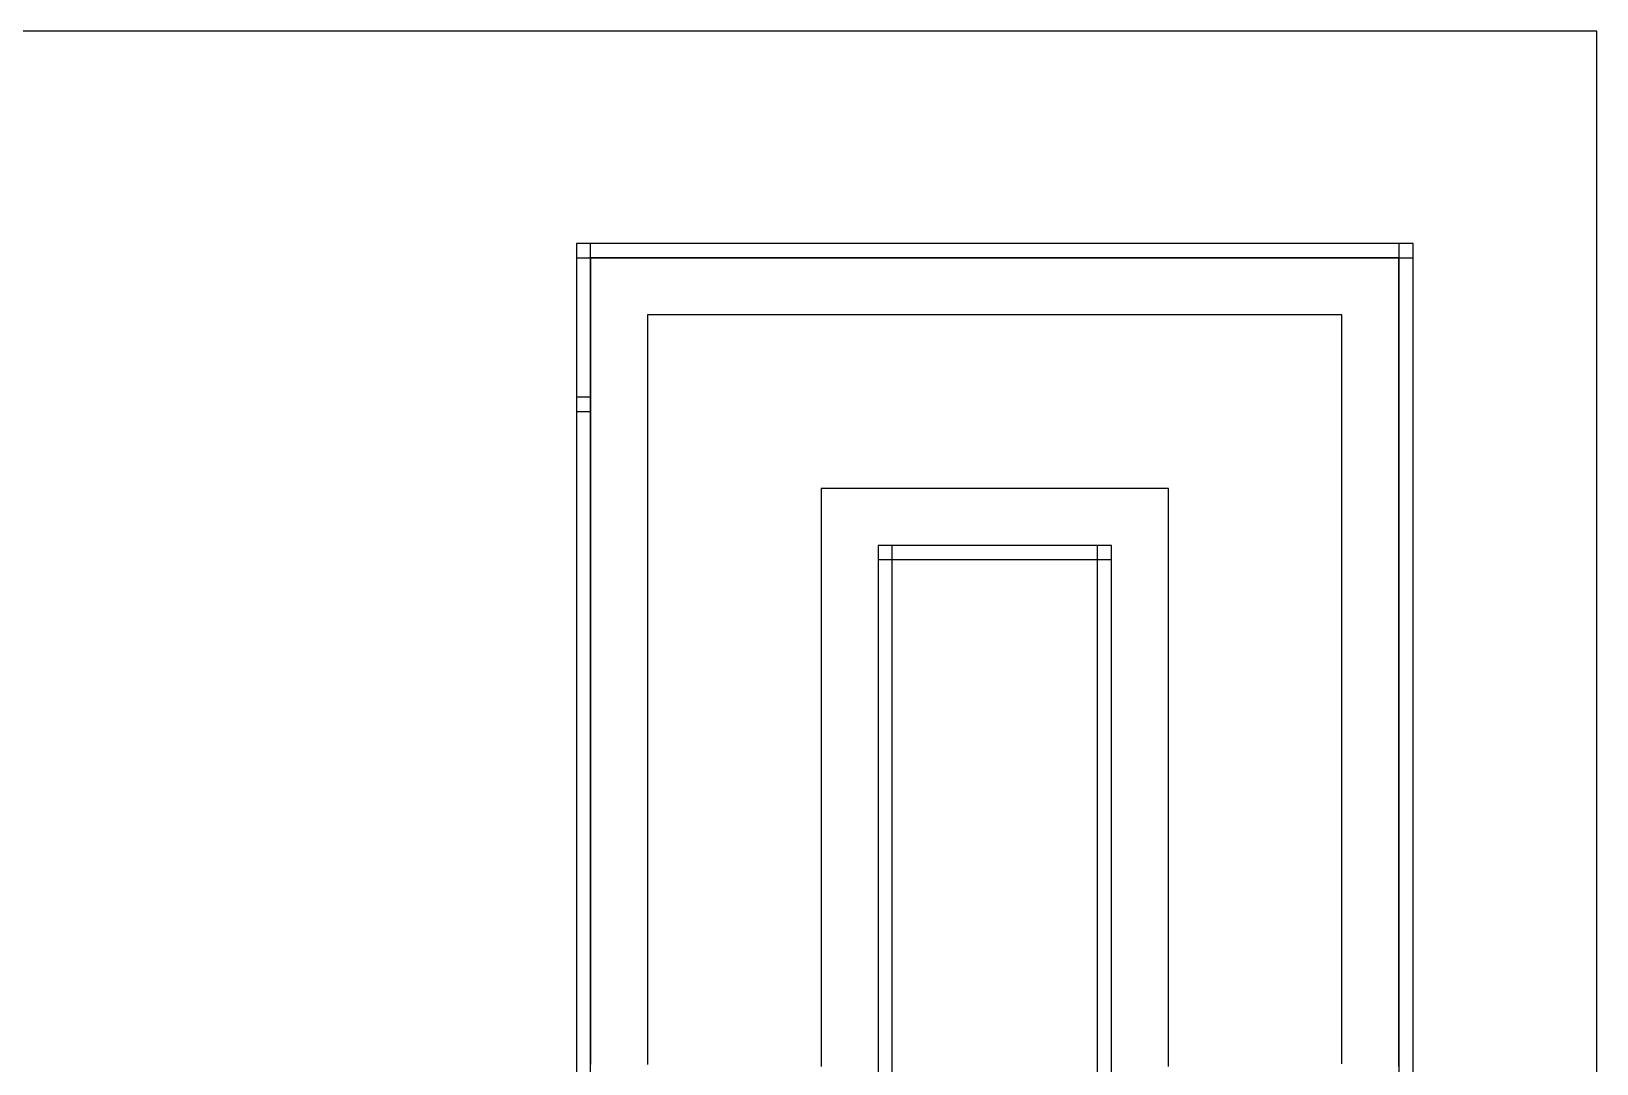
# Model space of a CAD drawing. Header units: metres. Extents: x 0 to 11, y 0 to 14.5.
# Drawn here: x 5.5 to 11, y 10.88 to 14.5 of the extents above; entities that cross this region are included whole.
import ezdxf

# ---------------------------------------------------------------- set-up
doc = ezdxf.new("R2010")
doc.units = ezdxf.units.M
for name, color, linetype in [('GRASS', 3, 'Continuous'), ('HALL', 5, 'Continuous'), ('TRACK', 7, 'Continuous'), ('WALLS', 8, 'Continuous')]:
    doc.layers.add(name, color=color, linetype=linetype)

msp = doc.modelspace()

# ---------------------------------------------------------------- linework, layer by layer
at = {"layer": 'GRASS'}
for points in [[(10.305, 10.865), (10.305, 10.875), (10.305, 10.885), (10.305, 10.895), (10.305, 10.905), (10.305, 10.915), (10.305, 10.925), (10.305, 10.935), (10.305, 10.945), (10.305, 10.955), (10.305, 10.965), (10.305, 10.975), (10.305, 10.985), (10.305, 10.995), (10.305, 11.005), (10.305, 11.015), (10.305, 11.025), (10.305, 11.035), (10.305, 11.045), (10.305, 11.055), (10.305, 11.065), (10.305, 11.075), (10.305, 11.085), (10.305, 11.095), (10.305, 11.105), (10.305, 11.115), (10.305, 11.125), (10.305, 11.135), (10.305, 11.145), (10.305, 11.155), (10.305, 11.165), (10.305, 11.175), (10.305, 11.185), (10.305, 11.195), (10.305, 11.205), (10.305, 11.215), (10.305, 11.225), (10.305, 11.235), (10.305, 11.245), (10.305, 11.255), (10.305, 11.265), (10.305, 11.275), (10.305, 11.285), (10.305, 11.295), (10.305, 11.305), (10.305, 11.315), (10.305, 11.325), (10.305, 11.335), (10.305, 11.345), (10.305, 11.355), (10.305, 11.365), (10.305, 11.375), (10.305, 11.385), (10.305, 11.395), (10.305, 11.405), (10.305, 11.415), (10.305, 11.425), (10.305, 11.435), (10.305, 11.445), (10.305, 11.455), (10.305, 11.465), (10.305, 11.475), (10.305, 11.485), (10.305, 11.495), (10.305, 11.505), (10.305, 11.515), (10.305, 11.525), (10.305, 11.535), (10.305, 11.545), (10.305, 11.555), (10.305, 11.565), (10.305, 11.575), (10.305, 11.585), (10.305, 11.595), (10.305, 11.605), (10.305, 11.615), (10.305, 11.625), (10.305, 11.635), (10.305, 11.645), (10.305, 11.655), (10.305, 11.665), (10.305, 11.675), (10.305, 11.685), (10.305, 11.695), (10.305, 11.705), (10.305, 11.715), (10.305, 11.725), (10.305, 11.735), (10.305, 11.745), (10.305, 11.755), (10.305, 11.765), (10.305, 11.775), (10.305, 11.785), (10.305, 11.795), (10.305, 11.805), (10.305, 11.815), (10.305, 11.825), (10.305, 11.835), (10.305, 11.845), (10.305, 11.855), (10.305, 11.865), (10.305, 11.875), (10.305, 11.885), (10.305, 11.895), (10.305, 11.905), (10.305, 11.915), (10.305, 11.925), (10.305, 11.935), (10.305, 11.945), (10.305, 11.955), (10.305, 11.965), (10.305, 11.975), (10.305, 11.985), (10.305, 11.995), (10.305, 12.005), (10.305, 12.015), (10.305, 12.025), (10.305, 12.035), (10.305, 12.045), (10.305, 12.055), (10.305, 12.065), (10.305, 12.075), (10.305, 12.085), (10.305, 12.095), (10.305, 12.105), (10.305, 12.115), (10.305, 12.125), (10.305, 12.135), (10.305, 12.145), (10.305, 12.155), (10.305, 12.165), (10.305, 12.175), (10.305, 12.185), (10.305, 12.195), (10.305, 12.205), (10.305, 12.215), (10.305, 12.225), (10.305, 12.235), (10.305, 12.245), (10.305, 12.255), (10.305, 12.265), (10.305, 12.275), (10.305, 12.285), (10.305, 12.295), (10.305, 12.305), (10.305, 12.315), (10.305, 12.325), (10.305, 12.335), (10.305, 12.345), (10.305, 12.355), (10.305, 12.365), (10.305, 12.375), (10.305, 12.385), (10.305, 12.395), (10.305, 12.405), (10.305, 12.415), (10.305, 12.425), (10.305, 12.435), (10.305, 12.445), (10.305, 12.455), (10.305, 12.465), (10.305, 12.475), (10.305, 12.485), (10.305, 12.495), (10.305, 12.505), (10.305, 12.515), (10.305, 12.525), (10.305, 12.535), (10.305, 12.545), (10.305, 12.555), (10.305, 12.565), (10.305, 12.575), (10.305, 12.585), (10.305, 12.595), (10.305, 12.605), (10.305, 12.615), (10.305, 12.625), (10.305, 12.635), (10.305, 12.645), (10.305, 12.655), (10.305, 12.665), (10.305, 12.675), (10.305, 12.685), (10.305, 12.695), (10.305, 12.705), (10.305, 12.715), (10.305, 12.725), (10.305, 12.735), (10.305, 12.745), (10.305, 12.755), (10.305, 12.765), (10.305, 12.775), (10.305, 12.785), (10.305, 12.795), (10.305, 12.805), (10.305, 12.815), (10.305, 12.825), (10.305, 12.835), (10.305, 12.845), (10.305, 12.855), (10.305, 12.865), (10.305, 12.875), (10.305, 12.885), (10.305, 12.895), (10.305, 12.905), (10.305, 12.915), (10.305, 12.925), (10.305, 12.935), (10.305, 12.945), (10.305, 12.955), (10.305, 12.965), (10.305, 12.975), (10.305, 12.985), (10.305, 12.995), (10.305, 13.005), (10.305, 13.015), (10.305, 13.025), (10.305, 13.035), (10.305, 13.045), (10.305, 13.055), (10.305, 13.065), (10.305, 13.075), (10.305, 13.085), (10.305, 13.095), (10.305, 13.105), (10.305, 13.115), (10.305, 13.125), (10.305, 13.135), (10.305, 13.145), (10.305, 13.155), (10.305, 13.165), (10.305, 13.175), (10.305, 13.185), (10.305, 13.195), (10.305, 13.205), (10.305, 13.215), (10.305, 13.225), (10.305, 13.235), (10.305, 13.245), (10.305, 13.255), (10.305, 13.265), (10.305, 13.275), (10.305, 13.285), (10.305, 13.295), (10.305, 13.305), (10.305, 13.315), (10.305, 13.325), (10.305, 13.335), (10.305, 13.345), (10.305, 13.355), (10.305, 13.365), (10.305, 13.375), (10.305, 13.385), (10.305, 13.395), (10.305, 13.405), (10.305, 13.415), (10.305, 13.425), (10.305, 13.435), (10.305, 13.445), (10.305, 13.455), (10.305, 13.465), (10.305, 13.475), (10.305, 13.485), (10.305, 13.495), (10.305, 13.505), (10.305, 13.515), (10.305, 13.525), (10.305, 13.535), (10.305, 13.545), (10.305, 13.555), (10.305, 13.565), (10.305, 13.575), (10.305, 13.585), (10.305, 13.595), (10.305, 13.605), (10.305, 13.615), (10.305, 13.625), (10.305, 13.635), (10.305, 13.645), (10.305, 13.655), (10.305, 13.665), (10.305, 13.675), (10.305, 13.685), (10.305, 13.695), (10.305, 13.705), (10.295, 13.705), (10.285, 13.705), (10.275, 13.705), (10.265, 13.705), (10.255, 13.705), (10.245, 13.705), (10.235, 13.705), (10.225, 13.705), (10.215, 13.705), (10.205, 13.705), (10.195, 13.705), (10.185, 13.705), (10.175, 13.705), (10.165, 13.705), (10.155, 13.705), (10.145, 13.705), (10.135, 13.705), (10.125, 13.705), (10.115, 13.705), (10.105, 13.705), (10.095, 13.705), (10.085, 13.705), (10.075, 13.705), (10.065, 13.705), (10.055, 13.705), (10.045, 13.705), (10.035, 13.705), (10.025, 13.705), (10.015, 13.705), (10.005, 13.705), (9.995, 13.705), (9.985, 13.705), (9.975, 13.705), (9.965, 13.705), (9.955, 13.705), (9.945, 13.705), (9.935, 13.705), (9.925, 13.705), (9.915, 13.705), (9.905, 13.705), (9.895, 13.705), (9.885, 13.705), (9.875, 13.705), (9.865, 13.705), (9.855, 13.705), (9.845, 13.705), (9.835, 13.705), (9.825, 13.705), (9.815, 13.705), (9.805, 13.705), (9.795, 13.705), (9.785, 13.705), (9.775, 13.705), (9.765, 13.705), (9.755, 13.705), (9.745, 13.705), (9.735, 13.705), (9.725, 13.705), (9.715, 13.705), (9.705, 13.705), (9.695, 13.705), (9.685, 13.705), (9.675, 13.705), (9.665, 13.705), (9.655, 13.705), (9.645, 13.705), (9.635, 13.705), (9.625, 13.705), (9.615, 13.705), (9.605, 13.705), (9.595, 13.705), (9.585, 13.705), (9.575, 13.705), (9.565, 13.705), (9.555, 13.705), (9.545, 13.705), (9.535, 13.705), (9.525, 13.705), (9.515, 13.705), (9.505, 13.705), (9.495, 13.705), (9.485, 13.705), (9.475, 13.705), (9.465, 13.705), (9.455, 13.705), (9.445, 13.705), (9.435, 13.705), (9.425, 13.705), (9.415, 13.705), (9.405, 13.705), (9.395, 13.705), (9.385, 13.705), (9.375, 13.705), (9.365, 13.705), (9.355, 13.705), (9.345, 13.705), (9.335, 13.705), (9.325, 13.705), (9.315, 13.705), (9.305, 13.705), (9.295, 13.705), (9.285, 13.705), (9.275, 13.705), (9.265, 13.705), (9.255, 13.705), (9.245, 13.705), (9.235, 13.705), (9.225, 13.705), (9.215, 13.705), (9.205, 13.705), (9.195, 13.705), (9.185, 13.705), (9.175, 13.705), (9.165, 13.705), (9.155, 13.705), (9.145, 13.705), (9.135, 13.705), (9.125, 13.705), (9.115, 13.705), (9.105, 13.705), (9.095, 13.705), (9.085, 13.705), (9.075, 13.705), (9.065, 13.705), (9.055, 13.705), (9.045, 13.705), (9.035, 13.705), (9.025, 13.705), (9.015, 13.705), (9.005, 13.705), (8.995, 13.705), (8.985, 13.705), (8.975, 13.705), (8.965, 13.705), (8.955, 13.705), (8.945, 13.705), (8.935, 13.705), (8.925, 13.705), (8.915, 13.705), (8.905, 13.705), (8.895, 13.705), (8.885, 13.705), (8.875, 13.705), (8.865, 13.705), (8.855, 13.705), (8.845, 13.705), (8.835, 13.705), (8.825, 13.705), (8.815, 13.705), (8.805, 13.705), (8.795, 13.705), (8.785, 13.705), (8.775, 13.705), (8.765, 13.705), (8.755, 13.705), (8.745, 13.705), (8.735, 13.705), (8.725, 13.705), (8.715, 13.705), (8.705, 13.705), (8.695, 13.705), (8.685, 13.705), (8.675, 13.705), (8.665, 13.705), (8.655, 13.705), (8.645, 13.705), (8.635, 13.705), (8.625, 13.705), (8.615, 13.705), (8.605, 13.705), (8.595, 13.705), (8.585, 13.705), (8.575, 13.705), (8.565, 13.705), (8.555, 13.705), (8.545, 13.705), (8.535, 13.705), (8.525, 13.705), (8.515, 13.705), (8.505, 13.705), (8.495, 13.705), (8.485, 13.705), (8.475, 13.705), (8.465, 13.705), (8.455, 13.705), (8.445, 13.705), (8.435, 13.705), (8.425, 13.705), (8.415, 13.705), (8.405, 13.705), (8.395, 13.705), (8.385, 13.705), (8.375, 13.705), (8.365, 13.705), (8.355, 13.705), (8.345, 13.705), (8.335, 13.705), (8.325, 13.705), (8.315, 13.705), (8.305, 13.705), (8.295, 13.705), (8.285, 13.705), (8.275, 13.705), (8.265, 13.705), (8.255, 13.705), (8.245, 13.705), (8.235, 13.705), (8.225, 13.705), (8.215, 13.705), (8.205, 13.705), (8.195, 13.705), (8.185, 13.705), (8.175, 13.705), (8.165, 13.705), (8.155, 13.705), (8.145, 13.705), (8.135, 13.705), (8.125, 13.705), (8.115, 13.705), (8.105, 13.705), (8.095, 13.705), (8.085, 13.705), (8.075, 13.705), (8.065, 13.705), (8.055, 13.705), (8.045, 13.705), (8.035, 13.705), (8.025, 13.705), (8.015, 13.705), (8.005, 13.705), (7.995, 13.705), (7.985, 13.705), (7.975, 13.705), (7.965, 13.705), (7.955, 13.705), (7.945, 13.705), (7.935, 13.705), (7.925, 13.705), (7.915, 13.705), (7.905, 13.705), (7.895, 13.705), (7.885, 13.705), (7.875, 13.705), (7.865, 13.705), (7.855, 13.705), (7.845, 13.705), (7.835, 13.705), (7.825, 13.705), (7.815, 13.705), (7.805, 13.705), (7.795, 13.705), (7.785, 13.705), (7.775, 13.705), (7.765, 13.705), (7.755, 13.705), (7.745, 13.705), (7.735, 13.705), (7.725, 13.705), (7.715, 13.705), (7.705, 13.705), (7.695, 13.705), (7.685, 13.705), (7.675, 13.705), (7.665, 13.705), (7.655, 13.705), (7.645, 13.705), (7.635, 13.705), (7.625, 13.705), (7.615, 13.705), (7.605, 13.705), (7.595, 13.705), (7.585, 13.705), (7.575, 13.705), (7.565, 13.705), (7.555, 13.705), (7.545, 13.705), (7.535, 13.705), (7.525, 13.705), (7.515, 13.705), (7.505, 13.705), (7.495, 13.705), (7.485, 13.705), (7.475, 13.705), (7.465, 13.705), (7.465, 13.6951), (7.465, 13.6852), (7.465, 13.6753), (7.465, 13.6654), (7.465, 13.6555), (7.465, 13.6456), (7.465, 13.6357), (7.465, 13.6258), (7.465, 13.6159), (7.465, 13.606), (7.465, 13.5961), (7.465, 13.5862), (7.465, 13.5763), (7.465, 13.5663), (7.465, 13.5564), (7.465, 13.5465), (7.465, 13.5366), (7.465, 13.5267), (7.465, 13.5168), (7.465, 13.5069), (7.465, 13.497), (7.465, 13.4871), (7.465, 13.4772), (7.465, 13.4673), (7.465, 13.4574), (7.465, 13.4475), (7.465, 13.4376), (7.465, 13.4277), (7.465, 13.4178), (7.465, 13.4079), (7.465, 13.398), (7.465, 13.3881), (7.465, 13.3782), (7.465, 13.3683), (7.465, 13.3584), (7.465, 13.3485), (7.465, 13.3386), (7.465, 13.3287), (7.465, 13.3188), (7.465, 13.3088), (7.465, 13.2989), (7.465, 13.289), (7.465, 13.2791), (7.465, 13.2692), (7.465, 13.2593), (7.465, 13.2494), (7.465, 13.2395), (7.465, 13.2296), (7.465, 13.2197), (7.465, 13.2098), (7.465, 13.1999), (7.465, 13.19), (7.465, 13.18), (7.465, 13.17), (7.465, 13.16), (7.465, 13.15), (7.465, 13.14), (7.465, 13.13), (7.465, 13.1201), (7.465, 13.1101), (7.465, 13.1001), (7.465, 13.0901), (7.465, 13.0801), (7.465, 13.0701), (7.465, 13.0601), (7.465, 13.0501), (7.465, 13.0401), (7.465, 13.0301), (7.465, 13.0201), (7.465, 13.0101), (7.465, 13.0001), (7.465, 12.9901), (7.465, 12.9802), (7.465, 12.9702), (7.465, 12.9602), (7.465, 12.9502), (7.465, 12.9402), (7.465, 12.9302), (7.465, 12.9202), (7.465, 12.9102), (7.465, 12.9002), (7.465, 12.8902), (7.465, 12.8802), (7.465, 12.8702), (7.465, 12.8602), (7.465, 12.8503), (7.465, 12.8403), (7.465, 12.8303), (7.465, 12.8203), (7.465, 12.8103), (7.465, 12.8003), (7.465, 12.7903), (7.465, 12.7803), (7.465, 12.7703), (7.465, 12.7603), (7.465, 12.7503), (7.465, 12.7403), (7.465, 12.7303), (7.465, 12.7204), (7.465, 12.7104), (7.465, 12.7004), (7.465, 12.6904), (7.465, 12.6804), (7.465, 12.6704), (7.465, 12.6604), (7.465, 12.6504), (7.465, 12.6404), (7.465, 12.6304), (7.465, 12.6204), (7.465, 12.6104), (7.465, 12.6004), (7.465, 12.5904), (7.465, 12.5805), (7.465, 12.5705), (7.465, 12.5605), (7.465, 12.5505), (7.465, 12.5405), (7.465, 12.5305), (7.465, 12.5205), (7.465, 12.5105), (7.465, 12.5005), (7.465, 12.4905), (7.465, 12.4805), (7.465, 12.4705), (7.465, 12.4605), (7.465, 12.4506), (7.465, 12.4406), (7.465, 12.4306), (7.465, 12.4206), (7.465, 12.4106), (7.465, 12.4006), (7.465, 12.3906), (7.465, 12.3806), (7.465, 12.3706), (7.465, 12.3606), (7.465, 12.3506), (7.465, 12.3406), (7.465, 12.3306), (7.465, 12.3207), (7.465, 12.3107), (7.465, 12.3007), (7.465, 12.2907), (7.465, 12.2807), (7.465, 12.2707), (7.465, 12.2607), (7.465, 12.2507), (7.465, 12.2407), (7.465, 12.2307), (7.465, 12.2207), (7.465, 12.2107), (7.465, 12.2007), (7.465, 12.1907), (7.465, 12.1808), (7.465, 12.1708), (7.465, 12.1608), (7.465, 12.1508), (7.465, 12.1408), (7.465, 12.1308), (7.465, 12.1208), (7.465, 12.1108), (7.465, 12.1008), (7.465, 12.0908), (7.465, 12.0808), (7.465, 12.0708), (7.465, 12.0608), (7.465, 12.0509), (7.465, 12.0409), (7.465, 12.0309), (7.465, 12.0209), (7.465, 12.0109), (7.465, 12.0009), (7.465, 11.9909), (7.465, 11.9809), (7.465, 11.9709), (7.465, 11.9609), (7.465, 11.9509), (7.465, 11.9409), (7.465, 11.9309), (7.465, 11.9209), (7.465, 11.911), (7.465, 11.901), (7.465, 11.891), (7.465, 11.881), (7.465, 11.871), (7.465, 11.861), (7.465, 11.851), (7.465, 11.841), (7.465, 11.831), (7.465, 11.821), (7.465, 11.811), (7.465, 11.801), (7.465, 11.791), (7.465, 11.7811), (7.465, 11.7711), (7.465, 11.7611), (7.465, 11.7511), (7.465, 11.7411), (7.465, 11.7311), (7.465, 11.7211), (7.465, 11.7111), (7.465, 11.7011), (7.465, 11.6911), (7.465, 11.6811), (7.465, 11.6711), (7.465, 11.6611), (7.465, 11.6512), (7.465, 11.6412), (7.465, 11.6312), (7.465, 11.6212), (7.465, 11.6112), (7.465, 11.6012), (7.465, 11.5912), (7.465, 11.5812), (7.465, 11.5712), (7.465, 11.5612), (7.465, 11.5512), (7.465, 11.5412), (7.465, 11.5312), (7.465, 11.5212), (7.465, 11.5113), (7.465, 11.5013), (7.465, 11.4913), (7.465, 11.4813), (7.465, 11.4713), (7.465, 11.4613), (7.465, 11.4513), (7.465, 11.4413), (7.465, 11.4313), (7.465, 11.4213), (7.465, 11.4113), (7.465, 11.4013), (7.465, 11.3913), (7.465, 11.3814), (7.465, 11.3714), (7.465, 11.3614), (7.465, 11.3514), (7.465, 11.3414), (7.465, 11.3314), (7.465, 11.3214), (7.465, 11.3114), (7.465, 11.3014), (7.465, 11.2914), (7.465, 11.2814), (7.465, 11.2714), (7.465, 11.2614), (7.465, 11.2514), (7.465, 11.2415), (7.465, 11.2315), (7.465, 11.2215), (7.465, 11.2115), (7.465, 11.2015), (7.465, 11.1915), (7.465, 11.1815), (7.465, 11.1715), (7.465, 11.1615), (7.465, 11.1515), (7.465, 11.1415), (7.465, 11.1315), (7.465, 11.1215), (7.465, 11.1116), (7.465, 11.1016), (7.465, 11.0916), (7.465, 11.0816), (7.465, 11.0716), (7.465, 11.0616), (7.465, 11.0516), (7.465, 11.0416), (7.465, 11.0316), (7.465, 11.0216), (7.465, 11.0116), (7.465, 11.0016), (7.465, 10.9916), (7.465, 10.9817), (7.465, 10.9717), (7.465, 10.9617), (7.465, 10.9517), (7.465, 10.9417), (7.465, 10.9317), (7.465, 10.9217), (7.465, 10.9117), (7.465, 10.9017), (7.465, 10.8917), (7.465, 10.8817), (7.465, 10.8717)], [(9.295, 10.875), (9.295, 10.885), (9.295, 10.895), (9.295, 10.905), (9.295, 10.915), (9.295, 10.925), (9.295, 10.935), (9.295, 10.945), (9.295, 10.955), (9.295, 10.965), (9.295, 10.975), (9.295, 10.985), (9.295, 10.995), (9.295, 11.005), (9.295, 11.015), (9.295, 11.025), (9.295, 11.035), (9.295, 11.045), (9.295, 11.055), (9.295, 11.065), (9.295, 11.075), (9.295, 11.085), (9.295, 11.095), (9.295, 11.105), (9.295, 11.115), (9.295, 11.125), (9.295, 11.135), (9.295, 11.145), (9.295, 11.155), (9.295, 11.165), (9.295, 11.175), (9.295, 11.185), (9.295, 11.195), (9.295, 11.205), (9.295, 11.215), (9.295, 11.225), (9.295, 11.235), (9.295, 11.245), (9.295, 11.255), (9.295, 11.265), (9.295, 11.275), (9.295, 11.285), (9.295, 11.295), (9.295, 11.305), (9.295, 11.315), (9.295, 11.325), (9.295, 11.335), (9.295, 11.345), (9.295, 11.355), (9.295, 11.365), (9.295, 11.375), (9.295, 11.385), (9.295, 11.395), (9.295, 11.405), (9.295, 11.415), (9.295, 11.425), (9.295, 11.435), (9.295, 11.445), (9.295, 11.455), (9.295, 11.465), (9.295, 11.475), (9.295, 11.485), (9.295, 11.495), (9.295, 11.505), (9.295, 11.515), (9.295, 11.525), (9.295, 11.535), (9.295, 11.545), (9.295, 11.555), (9.295, 11.565), (9.295, 11.575), (9.295, 11.585), (9.295, 11.595), (9.295, 11.605), (9.295, 11.615), (9.295, 11.625), (9.295, 11.635), (9.295, 11.645), (9.295, 11.655), (9.295, 11.665), (9.295, 11.675), (9.295, 11.685), (9.295, 11.695), (9.295, 11.705), (9.295, 11.715), (9.295, 11.725), (9.295, 11.735), (9.295, 11.745), (9.295, 11.755), (9.295, 11.765), (9.295, 11.775), (9.295, 11.785), (9.295, 11.795), (9.295, 11.805), (9.295, 11.815), (9.295, 11.825), (9.295, 11.835), (9.295, 11.845), (9.295, 11.855), (9.295, 11.865), (9.295, 11.875), (9.295, 11.885), (9.295, 11.895), (9.295, 11.905), (9.295, 11.915), (9.295, 11.925), (9.295, 11.935), (9.295, 11.945), (9.295, 11.955), (9.295, 11.965), (9.295, 11.975), (9.295, 11.985), (9.295, 11.995), (9.295, 12.005), (9.295, 12.015), (9.295, 12.025), (9.295, 12.035), (9.295, 12.045), (9.295, 12.055), (9.295, 12.065), (9.295, 12.075), (9.295, 12.085), (9.295, 12.095), (9.295, 12.105), (9.295, 12.115), (9.295, 12.125), (9.295, 12.135), (9.295, 12.145), (9.295, 12.155), (9.295, 12.165), (9.295, 12.175), (9.295, 12.185), (9.295, 12.195), (9.295, 12.205), (9.295, 12.215), (9.295, 12.225), (9.295, 12.235), (9.295, 12.245), (9.295, 12.255), (9.295, 12.265), (9.295, 12.275), (9.295, 12.285), (9.295, 12.295), (9.295, 12.305), (9.295, 12.315), (9.295, 12.325), (9.295, 12.335), (9.295, 12.345), (9.295, 12.355), (9.295, 12.365), (9.295, 12.375), (9.295, 12.385), (9.295, 12.395), (9.295, 12.405), (9.295, 12.415), (9.295, 12.425), (9.295, 12.435), (9.295, 12.445), (9.295, 12.455), (9.295, 12.465), (9.295, 12.475), (9.295, 12.485), (9.295, 12.495), (9.295, 12.505), (9.295, 12.515), (9.295, 12.525), (9.295, 12.535), (9.295, 12.545), (9.295, 12.555), (9.295, 12.565), (9.295, 12.575), (9.295, 12.585), (9.295, 12.595), (9.295, 12.605), (9.295, 12.615), (9.295, 12.625), (9.295, 12.635), (9.295, 12.645), (9.295, 12.655), (9.295, 12.665), (9.295, 12.675), (9.295, 12.685), (9.295, 12.695), (9.285, 12.695), (9.275, 12.695), (9.265, 12.695), (9.255, 12.695), (9.245, 12.695), (9.235, 12.695), (9.225, 12.695), (9.215, 12.695), (9.205, 12.695), (9.195, 12.695), (9.185, 12.695), (9.175, 12.695), (9.165, 12.695), (9.155, 12.695), (9.145, 12.695), (9.135, 12.695), (9.125, 12.695), (9.115, 12.695), (9.105, 12.695), (9.095, 12.695), (9.085, 12.695), (9.075, 12.695), (9.065, 12.695), (9.055, 12.695), (9.045, 12.695), (9.035, 12.695), (9.025, 12.695), (9.015, 12.695), (9.005, 12.695), (8.995, 12.695), (8.985, 12.695), (8.975, 12.695), (8.965, 12.695), (8.955, 12.695), (8.945, 12.695), (8.935, 12.695), (8.925, 12.695), (8.915, 12.695), (8.905, 12.695), (8.895, 12.695), (8.885, 12.695), (8.875, 12.695), (8.865, 12.695), (8.855, 12.695), (8.845, 12.695), (8.835, 12.695), (8.825, 12.695), (8.815, 12.695), (8.805, 12.695), (8.795, 12.695), (8.785, 12.695), (8.775, 12.695), (8.765, 12.695), (8.755, 12.695), (8.745, 12.695), (8.735, 12.695), (8.725, 12.695), (8.715, 12.695), (8.705, 12.695), (8.695, 12.695), (8.685, 12.695), (8.675, 12.695), (8.665, 12.695), (8.655, 12.695), (8.645, 12.695), (8.635, 12.695), (8.625, 12.695), (8.615, 12.695), (8.605, 12.695), (8.595, 12.695), (8.585, 12.695), (8.575, 12.695), (8.565, 12.695), (8.555, 12.695), (8.545, 12.695), (8.535, 12.695), (8.525, 12.695), (8.515, 12.695), (8.505, 12.695), (8.495, 12.695), (8.485, 12.695), (8.475, 12.695), (8.475, 12.685), (8.475, 12.675), (8.475, 12.665), (8.475, 12.655), (8.475, 12.645), (8.475, 12.635), (8.475, 12.625), (8.475, 12.615), (8.475, 12.605), (8.475, 12.595), (8.475, 12.585), (8.475, 12.575), (8.475, 12.565), (8.475, 12.555), (8.475, 12.545), (8.475, 12.535), (8.475, 12.525), (8.475, 12.515), (8.475, 12.505), (8.475, 12.495), (8.475, 12.485), (8.475, 12.475), (8.475, 12.465), (8.475, 12.455), (8.475, 12.445), (8.475, 12.435), (8.475, 12.425), (8.475, 12.415), (8.475, 12.405), (8.475, 12.395), (8.475, 12.385), (8.475, 12.375), (8.475, 12.365), (8.475, 12.355), (8.475, 12.345), (8.475, 12.335), (8.475, 12.325), (8.475, 12.315), (8.475, 12.305), (8.475, 12.295), (8.475, 12.285), (8.475, 12.275), (8.475, 12.265), (8.475, 12.255), (8.475, 12.245), (8.475, 12.235), (8.475, 12.225), (8.475, 12.215), (8.475, 12.205), (8.475, 12.195), (8.475, 12.185), (8.475, 12.175), (8.475, 12.165), (8.475, 12.155), (8.475, 12.145), (8.475, 12.135), (8.475, 12.125), (8.475, 12.115), (8.475, 12.105), (8.475, 12.095), (8.475, 12.085), (8.475, 12.075), (8.475, 12.065), (8.475, 12.055), (8.475, 12.045), (8.475, 12.035), (8.475, 12.025), (8.475, 12.015), (8.475, 12.005), (8.475, 11.995), (8.475, 11.985), (8.475, 11.975), (8.475, 11.965), (8.475, 11.955), (8.475, 11.945), (8.475, 11.935), (8.475, 11.925), (8.475, 11.915), (8.475, 11.905), (8.475, 11.895), (8.475, 11.885), (8.475, 11.875), (8.475, 11.865), (8.475, 11.855), (8.475, 11.845), (8.475, 11.835), (8.475, 11.825), (8.475, 11.815), (8.475, 11.805), (8.475, 11.795), (8.475, 11.785), (8.475, 11.775), (8.475, 11.765), (8.475, 11.755), (8.475, 11.745), (8.475, 11.735), (8.475, 11.725), (8.475, 11.715), (8.475, 11.705), (8.475, 11.695), (8.475, 11.685), (8.475, 11.675), (8.475, 11.665), (8.475, 11.655), (8.475, 11.645), (8.475, 11.635), (8.475, 11.625), (8.475, 11.615), (8.475, 11.605), (8.475, 11.595), (8.475, 11.585), (8.475, 11.575), (8.475, 11.565), (8.475, 11.555), (8.475, 11.545), (8.475, 11.535), (8.475, 11.525), (8.475, 11.515), (8.475, 11.505), (8.475, 11.495), (8.475, 11.485), (8.475, 11.475), (8.475, 11.465), (8.475, 11.455), (8.475, 11.445), (8.475, 11.435), (8.475, 11.425), (8.475, 11.415), (8.475, 11.405), (8.475, 11.395), (8.475, 11.385), (8.475, 11.375), (8.475, 11.365), (8.475, 11.355), (8.475, 11.345), (8.475, 11.335), (8.475, 11.325), (8.475, 11.315), (8.475, 11.305), (8.475, 11.295), (8.475, 11.285), (8.475, 11.275), (8.475, 11.265), (8.475, 11.255), (8.475, 11.245), (8.475, 11.235), (8.475, 11.225), (8.475, 11.215), (8.475, 11.205), (8.475, 11.195), (8.475, 11.185), (8.475, 11.175), (8.475, 11.165), (8.475, 11.155), (8.475, 11.145), (8.475, 11.135), (8.475, 11.125), (8.475, 11.115), (8.475, 11.105), (8.475, 11.095), (8.475, 11.085), (8.475, 11.075), (8.475, 11.065), (8.475, 11.055), (8.475, 11.045), (8.475, 11.035), (8.475, 11.025), (8.475, 11.015), (8.475, 11.005), (8.475, 10.995), (8.475, 10.985), (8.475, 10.975), (8.475, 10.965), (8.475, 10.955), (8.475, 10.945), (8.475, 10.935), (8.475, 10.925), (8.475, 10.915), (8.475, 10.905), (8.475, 10.895), (8.475, 10.885), (8.475, 10.875), (8.475, 10.865)]]:
    msp.add_lwpolyline(points, dxfattribs=at)
at = {"layer": 'HALL'}
msp.add_lwpolyline([(0, 0), (11, 0), (11, 14.5), (0, 14.5), (0, 0)], dxfattribs=at)
at = {"layer": 'TRACK'}
for points in [[(10.105, 10.875), (10.105, 10.885), (10.105, 10.895), (10.105, 10.905), (10.105, 10.915), (10.105, 10.925), (10.105, 10.935), (10.105, 10.945), (10.105, 10.955), (10.105, 10.965), (10.105, 10.975), (10.105, 10.985), (10.105, 10.995), (10.105, 11.005), (10.105, 11.015), (10.105, 11.025), (10.105, 11.035), (10.105, 11.045), (10.105, 11.055), (10.105, 11.065), (10.105, 11.075), (10.105, 11.085), (10.105, 11.095), (10.105, 11.105), (10.105, 11.115), (10.105, 11.125), (10.105, 11.135), (10.105, 11.145), (10.105, 11.155), (10.105, 11.165), (10.105, 11.175), (10.105, 11.185), (10.105, 11.195), (10.105, 11.205), (10.105, 11.215), (10.105, 11.225), (10.105, 11.235), (10.105, 11.245), (10.105, 11.255), (10.105, 11.265), (10.105, 11.275), (10.105, 11.285), (10.105, 11.295), (10.105, 11.305), (10.105, 11.315), (10.105, 11.325), (10.105, 11.335), (10.105, 11.345), (10.105, 11.355), (10.105, 11.365), (10.105, 11.375), (10.105, 11.385), (10.105, 11.395), (10.105, 11.405), (10.105, 11.415), (10.105, 11.425), (10.105, 11.435), (10.105, 11.445), (10.105, 11.455), (10.105, 11.465), (10.105, 11.475), (10.105, 11.485), (10.105, 11.495), (10.105, 11.505), (10.105, 11.515), (10.105, 11.525), (10.105, 11.535), (10.105, 11.545), (10.105, 11.555), (10.105, 11.565), (10.105, 11.575), (10.105, 11.585), (10.105, 11.595), (10.105, 11.605), (10.105, 11.615), (10.105, 11.625), (10.105, 11.635), (10.105, 11.645), (10.105, 11.655), (10.105, 11.665), (10.105, 11.675), (10.105, 11.685), (10.105, 11.695), (10.105, 11.705), (10.105, 11.715), (10.105, 11.725), (10.105, 11.735), (10.105, 11.745), (10.105, 11.755), (10.105, 11.765), (10.105, 11.775), (10.105, 11.785), (10.105, 11.795), (10.105, 11.805), (10.105, 11.815), (10.105, 11.825), (10.105, 11.835), (10.105, 11.845), (10.105, 11.855), (10.105, 11.865), (10.105, 11.875), (10.105, 11.885), (10.105, 11.895), (10.105, 11.905), (10.105, 11.915), (10.105, 11.925), (10.105, 11.935), (10.105, 11.945), (10.105, 11.955), (10.105, 11.965), (10.105, 11.975), (10.105, 11.985), (10.105, 11.995), (10.105, 12.005), (10.105, 12.015), (10.105, 12.025), (10.105, 12.035), (10.105, 12.045), (10.105, 12.055), (10.105, 12.065), (10.105, 12.075), (10.105, 12.085), (10.105, 12.095), (10.105, 12.105), (10.105, 12.115), (10.105, 12.125), (10.105, 12.135), (10.105, 12.145), (10.105, 12.155), (10.105, 12.165), (10.105, 12.175), (10.105, 12.185), (10.105, 12.195), (10.105, 12.205), (10.105, 12.215), (10.105, 12.225), (10.105, 12.235), (10.105, 12.245), (10.105, 12.255), (10.105, 12.265), (10.105, 12.275), (10.105, 12.285), (10.105, 12.295), (10.105, 12.305), (10.105, 12.315), (10.105, 12.325), (10.105, 12.335), (10.105, 12.345), (10.105, 12.355), (10.105, 12.365), (10.105, 12.375), (10.105, 12.385), (10.105, 12.395), (10.105, 12.405), (10.105, 12.415), (10.105, 12.425), (10.105, 12.435), (10.105, 12.445), (10.105, 12.455), (10.105, 12.465), (10.105, 12.475), (10.105, 12.485), (10.105, 12.495), (10.105, 12.505), (10.105, 12.515), (10.105, 12.525), (10.105, 12.535), (10.105, 12.545), (10.105, 12.555), (10.105, 12.565), (10.105, 12.575), (10.105, 12.585), (10.105, 12.595), (10.105, 12.605), (10.105, 12.615), (10.105, 12.625), (10.105, 12.635), (10.105, 12.645), (10.105, 12.655), (10.105, 12.665), (10.105, 12.675), (10.105, 12.685), (10.105, 12.695), (10.105, 12.705), (10.105, 12.715), (10.105, 12.725), (10.105, 12.735), (10.105, 12.745), (10.105, 12.755), (10.105, 12.765), (10.105, 12.775), (10.105, 12.785), (10.105, 12.795), (10.105, 12.805), (10.105, 12.815), (10.105, 12.825), (10.105, 12.835), (10.105, 12.845), (10.105, 12.855), (10.105, 12.865), (10.105, 12.875), (10.105, 12.885), (10.105, 12.895), (10.105, 12.905), (10.105, 12.915), (10.105, 12.925), (10.105, 12.935), (10.105, 12.945), (10.105, 12.955), (10.105, 12.965), (10.105, 12.975), (10.105, 12.985), (10.105, 12.995), (10.105, 13.005), (10.105, 13.015), (10.105, 13.025), (10.105, 13.035), (10.105, 13.045), (10.105, 13.055), (10.105, 13.065), (10.105, 13.075), (10.105, 13.085), (10.105, 13.095), (10.105, 13.105), (10.105, 13.115), (10.105, 13.125), (10.105, 13.135), (10.105, 13.145), (10.105, 13.155), (10.105, 13.165), (10.105, 13.175), (10.105, 13.185), (10.105, 13.195), (10.105, 13.205), (10.105, 13.215), (10.105, 13.225), (10.105, 13.235), (10.105, 13.245), (10.105, 13.255), (10.105, 13.265), (10.105, 13.275), (10.105, 13.285), (10.105, 13.295), (10.105, 13.305), (10.105, 13.315), (10.105, 13.325), (10.105, 13.335), (10.105, 13.345), (10.105, 13.355), (10.105, 13.365), (10.105, 13.375), (10.105, 13.385), (10.105, 13.395), (10.105, 13.405), (10.105, 13.415), (10.105, 13.425), (10.105, 13.435), (10.105, 13.445), (10.105, 13.455), (10.105, 13.465), (10.105, 13.475), (10.105, 13.485), (10.105, 13.495), (10.105, 13.505), (10.095, 13.505), (10.085, 13.505), (10.075, 13.505), (10.065, 13.505), (10.055, 13.505), (10.045, 13.505), (10.035, 13.505), (10.025, 13.505), (10.015, 13.505), (10.005, 13.505), (9.995, 13.505), (9.985, 13.505), (9.975, 13.505), (9.965, 13.505), (9.955, 13.505), (9.945, 13.505), (9.935, 13.505), (9.925, 13.505), (9.915, 13.505), (9.905, 13.505), (9.895, 13.505), (9.885, 13.505), (9.875, 13.505), (9.865, 13.505), (9.855, 13.505), (9.845, 13.505), (9.835, 13.505), (9.825, 13.505), (9.815, 13.505), (9.805, 13.505), (9.795, 13.505), (9.785, 13.505), (9.775, 13.505), (9.765, 13.505), (9.755, 13.505), (9.745, 13.505), (9.735, 13.505), (9.725, 13.505), (9.715, 13.505), (9.705, 13.505), (9.695, 13.505), (9.685, 13.505), (9.675, 13.505), (9.665, 13.505), (9.655, 13.505), (9.645, 13.505), (9.635, 13.505), (9.625, 13.505), (9.615, 13.505), (9.605, 13.505), (9.595, 13.505), (9.585, 13.505), (9.575, 13.505), (9.565, 13.505), (9.555, 13.505), (9.545, 13.505), (9.535, 13.505), (9.525, 13.505), (9.515, 13.505), (9.505, 13.505), (9.495, 13.505), (9.485, 13.505), (9.475, 13.505), (9.465, 13.505), (9.455, 13.505), (9.445, 13.505), (9.435, 13.505), (9.425, 13.505), (9.415, 13.505), (9.405, 13.505), (9.395, 13.505), (9.385, 13.505), (9.375, 13.505), (9.365, 13.505), (9.355, 13.505), (9.345, 13.505), (9.335, 13.505), (9.325, 13.505), (9.315, 13.505), (9.305, 13.505), (9.295, 13.505), (9.285, 13.505), (9.275, 13.505), (9.265, 13.505), (9.255, 13.505), (9.245, 13.505), (9.235, 13.505), (9.225, 13.505), (9.215, 13.505), (9.205, 13.505), (9.195, 13.505), (9.185, 13.505), (9.175, 13.505), (9.165, 13.505), (9.155, 13.505), (9.145, 13.505), (9.135, 13.505), (9.125, 13.505), (9.115, 13.505), (9.105, 13.505), (9.095, 13.505), (9.085, 13.505), (9.075, 13.505), (9.065, 13.505), (9.055, 13.505), (9.045, 13.505), (9.035, 13.505), (9.025, 13.505), (9.015, 13.505), (9.005, 13.505), (8.995, 13.505), (8.985, 13.505), (8.975, 13.505), (8.965, 13.505), (8.955, 13.505), (8.945, 13.505), (8.935, 13.505), (8.925, 13.505), (8.915, 13.505), (8.905, 13.505), (8.895, 13.505), (8.885, 13.505), (8.875, 13.505), (8.865, 13.505), (8.855, 13.505), (8.845, 13.505), (8.835, 13.505), (8.825, 13.505), (8.815, 13.505), (8.805, 13.505), (8.795, 13.505), (8.785, 13.505), (8.775, 13.505), (8.765, 13.505), (8.755, 13.505), (8.745, 13.505), (8.735, 13.505), (8.725, 13.505), (8.715, 13.505), (8.705, 13.505), (8.695, 13.505), (8.685, 13.505), (8.675, 13.505), (8.665, 13.505), (8.655, 13.505), (8.645, 13.505), (8.635, 13.505), (8.625, 13.505), (8.615, 13.505), (8.605, 13.505), (8.595, 13.505), (8.585, 13.505), (8.575, 13.505), (8.565, 13.505), (8.555, 13.505), (8.545, 13.505), (8.535, 13.505), (8.525, 13.505), (8.515, 13.505), (8.505, 13.505), (8.495, 13.505), (8.485, 13.505), (8.475, 13.505), (8.465, 13.505), (8.455, 13.505), (8.445, 13.505), (8.435, 13.505), (8.425, 13.505), (8.415, 13.505), (8.405, 13.505), (8.395, 13.505), (8.385, 13.505), (8.375, 13.505), (8.365, 13.505), (8.355, 13.505), (8.345, 13.505), (8.335, 13.505), (8.325, 13.505), (8.315, 13.505), (8.305, 13.505), (8.295, 13.505), (8.285, 13.505), (8.275, 13.505), (8.265, 13.505), (8.255, 13.505), (8.245, 13.505), (8.235, 13.505), (8.225, 13.505), (8.215, 13.505), (8.205, 13.505), (8.195, 13.505), (8.185, 13.505), (8.175, 13.505), (8.165, 13.505), (8.155, 13.505), (8.145, 13.505), (8.135, 13.505), (8.125, 13.505), (8.115, 13.505), (8.105, 13.505), (8.095, 13.505), (8.085, 13.505), (8.075, 13.505), (8.065, 13.505), (8.055, 13.505), (8.045, 13.505), (8.035, 13.505), (8.025, 13.505), (8.015, 13.505), (8.005, 13.505), (7.995, 13.505), (7.985, 13.505), (7.975, 13.505), (7.965, 13.505), (7.955, 13.505), (7.945, 13.505), (7.935, 13.505), (7.925, 13.505), (7.915, 13.505), (7.905, 13.505), (7.895, 13.505), (7.885, 13.505), (7.875, 13.505), (7.865, 13.505), (7.855, 13.505), (7.845, 13.505), (7.835, 13.505), (7.825, 13.505), (7.815, 13.505), (7.805, 13.505), (7.795, 13.505), (7.785, 13.505), (7.775, 13.505), (7.765, 13.505), (7.755, 13.505), (7.745, 13.505), (7.735, 13.505), (7.725, 13.505), (7.715, 13.505), (7.705, 13.505), (7.695, 13.505), (7.685, 13.505), (7.675, 13.505), (7.665, 13.505), (7.665, 13.4952), (7.665, 13.4853), (7.665, 13.4755), (7.665, 13.4656), (7.665, 13.4558), (7.665, 13.4459), (7.665, 13.4361), (7.665, 13.4263), (7.665, 13.4164), (7.665, 13.4066), (7.665, 13.3967), (7.665, 13.3869), (7.665, 13.377), (7.665, 13.3672), (7.665, 13.3573), (7.665, 13.3475), (7.665, 13.3377), (7.665, 13.3278), (7.665, 13.318), (7.665, 13.3081), (7.665, 13.2983), (7.665, 13.2884), (7.665, 13.2786), (7.665, 13.2688), (7.665, 13.2589), (7.665, 13.2491), (7.665, 13.2392), (7.665, 13.2294), (7.665, 13.2195), (7.665, 13.2097), (7.665, 13.1998), (7.665, 13.19), (7.665, 13.18), (7.665, 13.17), (7.665, 13.16), (7.665, 13.15), (7.665, 13.14), (7.665, 13.13), (7.665, 13.1201), (7.665, 13.1101), (7.665, 13.1001), (7.665, 13.0901), (7.665, 13.0801), (7.665, 13.0701), (7.665, 13.0601), (7.665, 13.0501), (7.665, 13.0401), (7.665, 13.0301), (7.665, 13.0201), (7.665, 13.0101), (7.665, 13.0001), (7.665, 12.9901), (7.665, 12.9802), (7.665, 12.9702), (7.665, 12.9602), (7.665, 12.9502), (7.665, 12.9402), (7.665, 12.9302), (7.665, 12.9202), (7.665, 12.9102), (7.665, 12.9002), (7.665, 12.8902), (7.665, 12.8802), (7.665, 12.8702), (7.665, 12.8602), (7.665, 12.8502), (7.665, 12.8403), (7.665, 12.8303), (7.665, 12.8203), (7.665, 12.8103), (7.665, 12.8003), (7.665, 12.7903), (7.665, 12.7803), (7.665, 12.7703), (7.665, 12.7603), (7.665, 12.7503), (7.665, 12.7403), (7.665, 12.7303), (7.665, 12.7203), (7.665, 12.7103), (7.665, 12.7004), (7.665, 12.6904), (7.665, 12.6804), (7.665, 12.6704), (7.665, 12.6604), (7.665, 12.6504), (7.665, 12.6404), (7.665, 12.6304), (7.665, 12.6204), (7.665, 12.6104), (7.665, 12.6004), (7.665, 12.5904), (7.665, 12.5804), (7.665, 12.5704), (7.665, 12.5605), (7.665, 12.5505), (7.665, 12.5405), (7.665, 12.5305), (7.665, 12.5205), (7.665, 12.5105), (7.665, 12.5005), (7.665, 12.4905), (7.665, 12.4805), (7.665, 12.4705), (7.665, 12.4605), (7.665, 12.4505), (7.665, 12.4405), (7.665, 12.4306), (7.665, 12.4206), (7.665, 12.4106), (7.665, 12.4006), (7.665, 12.3906), (7.665, 12.3806), (7.665, 12.3706), (7.665, 12.3606), (7.665, 12.3506), (7.665, 12.3406), (7.665, 12.3306), (7.665, 12.3206), (7.665, 12.3106), (7.665, 12.3006), (7.665, 12.2907), (7.665, 12.2807), (7.665, 12.2707), (7.665, 12.2607), (7.665, 12.2507), (7.665, 12.2407), (7.665, 12.2307), (7.665, 12.2207), (7.665, 12.2107), (7.665, 12.2007), (7.665, 12.1907), (7.665, 12.1807), (7.665, 12.1707), (7.665, 12.1607), (7.665, 12.1508), (7.665, 12.1408), (7.665, 12.1308), (7.665, 12.1208), (7.665, 12.1108), (7.665, 12.1008), (7.665, 12.0908), (7.665, 12.0808), (7.665, 12.0708), (7.665, 12.0608), (7.665, 12.0508), (7.665, 12.0408), (7.665, 12.0308), (7.665, 12.0208), (7.665, 12.0109), (7.665, 12.0009), (7.665, 11.9909), (7.665, 11.9809), (7.665, 11.9709), (7.665, 11.9609), (7.665, 11.9509), (7.665, 11.9409), (7.665, 11.9309), (7.665, 11.9209), (7.665, 11.9109), (7.665, 11.9009), (7.665, 11.8909), (7.665, 11.881), (7.665, 11.871), (7.665, 11.861), (7.665, 11.851), (7.665, 11.841), (7.665, 11.831), (7.665, 11.821), (7.665, 11.811), (7.665, 11.801), (7.665, 11.791), (7.665, 11.781), (7.665, 11.771), (7.665, 11.761), (7.665, 11.751), (7.665, 11.7411), (7.665, 11.7311), (7.665, 11.7211), (7.665, 11.7111), (7.665, 11.7011), (7.665, 11.6911), (7.665, 11.6811), (7.665, 11.6711), (7.665, 11.6611), (7.665, 11.6511), (7.665, 11.6411), (7.665, 11.6311), (7.665, 11.6211), (7.665, 11.6111), (7.665, 11.6012), (7.665, 11.5912), (7.665, 11.5812), (7.665, 11.5712), (7.665, 11.5612), (7.665, 11.5512), (7.665, 11.5412), (7.665, 11.5312), (7.665, 11.5212), (7.665, 11.5112), (7.665, 11.5012), (7.665, 11.4912), (7.665, 11.4812), (7.665, 11.4712), (7.665, 11.4613), (7.665, 11.4513), (7.665, 11.4413), (7.665, 11.4313), (7.665, 11.4213), (7.665, 11.4113), (7.665, 11.4013), (7.665, 11.3913), (7.665, 11.3813), (7.665, 11.3713), (7.665, 11.3613), (7.665, 11.3513), (7.665, 11.3413), (7.665, 11.3313), (7.665, 11.3214), (7.665, 11.3114), (7.665, 11.3014), (7.665, 11.2914), (7.665, 11.2814), (7.665, 11.2714), (7.665, 11.2614), (7.665, 11.2514), (7.665, 11.2414), (7.665, 11.2314), (7.665, 11.2214), (7.665, 11.2114), (7.665, 11.2014), (7.665, 11.1915), (7.665, 11.1815), (7.665, 11.1715), (7.665, 11.1615), (7.665, 11.1515), (7.665, 11.1415), (7.665, 11.1315), (7.665, 11.1215), (7.665, 11.1115), (7.665, 11.1015), (7.665, 11.0915), (7.665, 11.0815), (7.665, 11.0715), (7.665, 11.0615), (7.665, 11.0516), (7.665, 11.0416), (7.665, 11.0316), (7.665, 11.0216), (7.665, 11.0116), (7.665, 11.0016), (7.665, 10.9916), (7.665, 10.9816), (7.665, 10.9716), (7.665, 10.9616), (7.665, 10.9516), (7.665, 10.9416), (7.665, 10.9316), (7.665, 10.9216), (7.665, 10.9117), (7.665, 10.9017), (7.665, 10.8917), (7.665, 10.8817), (7.665, 10.8717)], [(9.495, 10.865), (9.495, 10.875), (9.495, 10.885), (9.495, 10.895), (9.495, 10.905), (9.495, 10.915), (9.495, 10.925), (9.495, 10.935), (9.495, 10.945), (9.495, 10.955), (9.495, 10.965), (9.495, 10.975), (9.495, 10.985), (9.495, 10.995), (9.495, 11.005), (9.495, 11.015), (9.495, 11.025), (9.495, 11.035), (9.495, 11.045), (9.495, 11.055), (9.495, 11.065), (9.495, 11.075), (9.495, 11.085), (9.495, 11.095), (9.495, 11.105), (9.495, 11.115), (9.495, 11.125), (9.495, 11.135), (9.495, 11.145), (9.495, 11.155), (9.495, 11.165), (9.495, 11.175), (9.495, 11.185), (9.495, 11.195), (9.495, 11.205), (9.495, 11.215), (9.495, 11.225), (9.495, 11.235), (9.495, 11.245), (9.495, 11.255), (9.495, 11.265), (9.495, 11.275), (9.495, 11.285), (9.495, 11.295), (9.495, 11.305), (9.495, 11.315), (9.495, 11.325), (9.495, 11.335), (9.495, 11.345), (9.495, 11.355), (9.495, 11.365), (9.495, 11.375), (9.495, 11.385), (9.495, 11.395), (9.495, 11.405), (9.495, 11.415), (9.495, 11.425), (9.495, 11.435), (9.495, 11.445), (9.495, 11.455), (9.495, 11.465), (9.495, 11.475), (9.495, 11.485), (9.495, 11.495), (9.495, 11.505), (9.495, 11.515), (9.495, 11.525), (9.495, 11.535), (9.495, 11.545), (9.495, 11.555), (9.495, 11.565), (9.495, 11.575), (9.495, 11.585), (9.495, 11.595), (9.495, 11.605), (9.495, 11.615), (9.495, 11.625), (9.495, 11.635), (9.495, 11.645), (9.495, 11.655), (9.495, 11.665), (9.495, 11.675), (9.495, 11.685), (9.495, 11.695), (9.495, 11.705), (9.495, 11.715), (9.495, 11.725), (9.495, 11.735), (9.495, 11.745), (9.495, 11.755), (9.495, 11.765), (9.495, 11.775), (9.495, 11.785), (9.495, 11.795), (9.495, 11.805), (9.495, 11.815), (9.495, 11.825), (9.495, 11.835), (9.495, 11.845), (9.495, 11.855), (9.495, 11.865), (9.495, 11.875), (9.495, 11.885), (9.495, 11.895), (9.495, 11.905), (9.495, 11.915), (9.495, 11.925), (9.495, 11.935), (9.495, 11.945), (9.495, 11.955), (9.495, 11.965), (9.495, 11.975), (9.495, 11.985), (9.495, 11.995), (9.495, 12.005), (9.495, 12.015), (9.495, 12.025), (9.495, 12.035), (9.495, 12.045), (9.495, 12.055), (9.495, 12.065), (9.495, 12.075), (9.495, 12.085), (9.495, 12.095), (9.495, 12.105), (9.495, 12.115), (9.495, 12.125), (9.495, 12.135), (9.495, 12.145), (9.495, 12.155), (9.495, 12.165), (9.495, 12.175), (9.495, 12.185), (9.495, 12.195), (9.495, 12.205), (9.495, 12.215), (9.495, 12.225), (9.495, 12.235), (9.495, 12.245), (9.495, 12.255), (9.495, 12.265), (9.495, 12.275), (9.495, 12.285), (9.495, 12.295), (9.495, 12.305), (9.495, 12.315), (9.495, 12.325), (9.495, 12.335), (9.495, 12.345), (9.495, 12.355), (9.495, 12.365), (9.495, 12.375), (9.495, 12.385), (9.495, 12.395), (9.495, 12.405), (9.495, 12.415), (9.495, 12.425), (9.495, 12.435), (9.495, 12.445), (9.495, 12.455), (9.495, 12.465), (9.495, 12.475), (9.495, 12.485), (9.495, 12.495), (9.495, 12.505), (9.495, 12.515), (9.495, 12.525), (9.495, 12.535), (9.495, 12.545), (9.495, 12.555), (9.495, 12.565), (9.495, 12.575), (9.495, 12.585), (9.495, 12.595), (9.495, 12.605), (9.495, 12.615), (9.495, 12.625), (9.495, 12.635), (9.495, 12.645), (9.495, 12.655), (9.495, 12.665), (9.495, 12.675), (9.495, 12.685), (9.495, 12.695), (9.495, 12.705), (9.495, 12.715), (9.495, 12.725), (9.495, 12.735), (9.495, 12.745), (9.495, 12.755), (9.495, 12.765), (9.495, 12.775), (9.495, 12.785), (9.495, 12.795), (9.495, 12.805), (9.495, 12.815), (9.495, 12.825), (9.495, 12.835), (9.495, 12.845), (9.495, 12.855), (9.495, 12.865), (9.495, 12.875), (9.495, 12.885), (9.495, 12.895), (9.485, 12.895), (9.475, 12.895), (9.465, 12.895), (9.455, 12.895), (9.445, 12.895), (9.435, 12.895), (9.425, 12.895), (9.415, 12.895), (9.405, 12.895), (9.395, 12.895), (9.385, 12.895), (9.375, 12.895), (9.365, 12.895), (9.355, 12.895), (9.345, 12.895), (9.335, 12.895), (9.325, 12.895), (9.315, 12.895), (9.305, 12.895), (9.295, 12.895), (9.285, 12.895), (9.275, 12.895), (9.265, 12.895), (9.255, 12.895), (9.245, 12.895), (9.235, 12.895), (9.225, 12.895), (9.215, 12.895), (9.205, 12.895), (9.195, 12.895), (9.185, 12.895), (9.175, 12.895), (9.165, 12.895), (9.155, 12.895), (9.145, 12.895), (9.135, 12.895), (9.125, 12.895), (9.115, 12.895), (9.105, 12.895), (9.095, 12.895), (9.085, 12.895), (9.075, 12.895), (9.065, 12.895), (9.055, 12.895), (9.045, 12.895), (9.035, 12.895), (9.025, 12.895), (9.015, 12.895), (9.005, 12.895), (8.995, 12.895), (8.985, 12.895), (8.975, 12.895), (8.965, 12.895), (8.955, 12.895), (8.945, 12.895), (8.935, 12.895), (8.925, 12.895), (8.915, 12.895), (8.905, 12.895), (8.895, 12.895), (8.885, 12.895), (8.875, 12.895), (8.865, 12.895), (8.855, 12.895), (8.845, 12.895), (8.835, 12.895), (8.825, 12.895), (8.815, 12.895), (8.805, 12.895), (8.795, 12.895), (8.785, 12.895), (8.775, 12.895), (8.765, 12.895), (8.755, 12.895), (8.745, 12.895), (8.735, 12.895), (8.725, 12.895), (8.715, 12.895), (8.705, 12.895), (8.695, 12.895), (8.685, 12.895), (8.675, 12.895), (8.665, 12.895), (8.655, 12.895), (8.645, 12.895), (8.635, 12.895), (8.625, 12.895), (8.615, 12.895), (8.605, 12.895), (8.595, 12.895), (8.585, 12.895), (8.575, 12.895), (8.565, 12.895), (8.555, 12.895), (8.545, 12.895), (8.535, 12.895), (8.525, 12.895), (8.515, 12.895), (8.505, 12.895), (8.495, 12.895), (8.485, 12.895), (8.475, 12.895), (8.465, 12.895), (8.455, 12.895), (8.445, 12.895), (8.435, 12.895), (8.425, 12.895), (8.415, 12.895), (8.405, 12.895), (8.395, 12.895), (8.385, 12.895), (8.375, 12.895), (8.365, 12.895), (8.355, 12.895), (8.345, 12.895), (8.335, 12.895), (8.325, 12.895), (8.315, 12.895), (8.305, 12.895), (8.295, 12.895), (8.285, 12.895), (8.275, 12.895), (8.275, 12.885), (8.275, 12.875), (8.275, 12.865), (8.275, 12.855), (8.275, 12.845), (8.275, 12.835), (8.275, 12.825), (8.275, 12.815), (8.275, 12.805), (8.275, 12.795), (8.275, 12.785), (8.275, 12.775), (8.275, 12.765), (8.275, 12.755), (8.275, 12.745), (8.275, 12.735), (8.275, 12.725), (8.275, 12.715), (8.275, 12.705), (8.275, 12.695), (8.275, 12.685), (8.275, 12.675), (8.275, 12.665), (8.275, 12.655), (8.275, 12.645), (8.275, 12.635), (8.275, 12.625), (8.275, 12.615), (8.275, 12.605), (8.275, 12.595), (8.275, 12.585), (8.275, 12.575), (8.275, 12.565), (8.275, 12.555), (8.275, 12.545), (8.275, 12.535), (8.275, 12.525), (8.275, 12.515), (8.275, 12.505), (8.275, 12.495), (8.275, 12.485), (8.275, 12.475), (8.275, 12.465), (8.275, 12.455), (8.275, 12.445), (8.275, 12.435), (8.275, 12.425), (8.275, 12.415), (8.275, 12.405), (8.275, 12.395), (8.275, 12.385), (8.275, 12.375), (8.275, 12.365), (8.275, 12.355), (8.275, 12.345), (8.275, 12.335), (8.275, 12.325), (8.275, 12.315), (8.275, 12.305), (8.275, 12.295), (8.275, 12.285), (8.275, 12.275), (8.275, 12.265), (8.275, 12.255), (8.275, 12.245), (8.275, 12.235), (8.275, 12.225), (8.275, 12.215), (8.275, 12.205), (8.275, 12.195), (8.275, 12.185), (8.275, 12.175), (8.275, 12.165), (8.275, 12.155), (8.275, 12.145), (8.275, 12.135), (8.275, 12.125), (8.275, 12.115), (8.275, 12.105), (8.275, 12.095), (8.275, 12.085), (8.275, 12.075), (8.275, 12.065), (8.275, 12.055), (8.275, 12.045), (8.275, 12.035), (8.275, 12.025), (8.275, 12.015), (8.275, 12.005), (8.275, 11.995), (8.275, 11.985), (8.275, 11.975), (8.275, 11.965), (8.275, 11.955), (8.275, 11.945), (8.275, 11.935), (8.275, 11.925), (8.275, 11.915), (8.275, 11.905), (8.275, 11.895), (8.275, 11.885), (8.275, 11.875), (8.275, 11.865), (8.275, 11.855), (8.275, 11.845), (8.275, 11.835), (8.275, 11.825), (8.275, 11.815), (8.275, 11.805), (8.275, 11.795), (8.275, 11.785), (8.275, 11.775), (8.275, 11.765), (8.275, 11.755), (8.275, 11.745), (8.275, 11.735), (8.275, 11.725), (8.275, 11.715), (8.275, 11.705), (8.275, 11.695), (8.275, 11.685), (8.275, 11.675), (8.275, 11.665), (8.275, 11.655), (8.275, 11.645), (8.275, 11.635), (8.275, 11.625), (8.275, 11.615), (8.275, 11.605), (8.275, 11.595), (8.275, 11.585), (8.275, 11.575), (8.275, 11.565), (8.275, 11.555), (8.275, 11.545), (8.275, 11.535), (8.275, 11.525), (8.275, 11.515), (8.275, 11.505), (8.275, 11.495), (8.275, 11.485), (8.275, 11.475), (8.275, 11.465), (8.275, 11.455), (8.275, 11.445), (8.275, 11.435), (8.275, 11.425), (8.275, 11.415), (8.275, 11.405), (8.275, 11.395), (8.275, 11.385), (8.275, 11.375), (8.275, 11.365), (8.275, 11.355), (8.275, 11.345), (8.275, 11.335), (8.275, 11.325), (8.275, 11.315), (8.275, 11.305), (8.275, 11.295), (8.275, 11.285), (8.275, 11.275), (8.275, 11.265), (8.275, 11.255), (8.275, 11.245), (8.275, 11.235), (8.275, 11.225), (8.275, 11.215), (8.275, 11.205), (8.275, 11.195), (8.275, 11.185), (8.275, 11.175), (8.275, 11.165), (8.275, 11.155), (8.275, 11.145), (8.275, 11.135), (8.275, 11.125), (8.275, 11.115), (8.275, 11.105), (8.275, 11.095), (8.275, 11.085), (8.275, 11.075), (8.275, 11.065), (8.275, 11.055), (8.275, 11.045), (8.275, 11.035), (8.275, 11.025), (8.275, 11.015), (8.275, 11.005), (8.275, 10.995), (8.275, 10.985), (8.275, 10.975), (8.275, 10.965), (8.275, 10.955), (8.275, 10.945), (8.275, 10.935), (8.275, 10.925), (8.275, 10.915), (8.275, 10.905), (8.275, 10.895), (8.275, 10.885), (8.275, 10.875), (8.275, 10.865)]]:
    msp.add_lwpolyline(points, dxfattribs=at)
at = {"layer": 'WALLS'}
for points in [[(7.465, 13.165), (7.465, 13.755), (7.415, 13.755), (7.415, 13.165), (7.465, 13.165)], [(7.415, 13.705), (10.355, 13.705), (10.355, 13.755), (7.415, 13.755), (7.415, 13.705)], [(10.305, 13.755), (10.305, 0.645), (10.355, 0.645), (10.355, 13.755), (10.305, 13.755)], [(7.465, 6.505), (7.465, 13.215), (7.415, 13.215), (7.415, 6.505), (7.465, 6.505)], [(8.525, 5.445), (8.525, 12.695), (8.475, 12.695), (8.475, 5.445), (8.525, 5.445)], [(8.475, 12.645), (9.295, 12.645), (9.295, 12.695), (8.475, 12.695), (8.475, 12.645)], [(9.245, 12.695), (9.245, 1.705), (9.295, 1.705), (9.295, 12.695), (9.245, 12.695)]]:
    msp.add_lwpolyline(points, dxfattribs=at)

doc.saveas('drawing.dxf')
